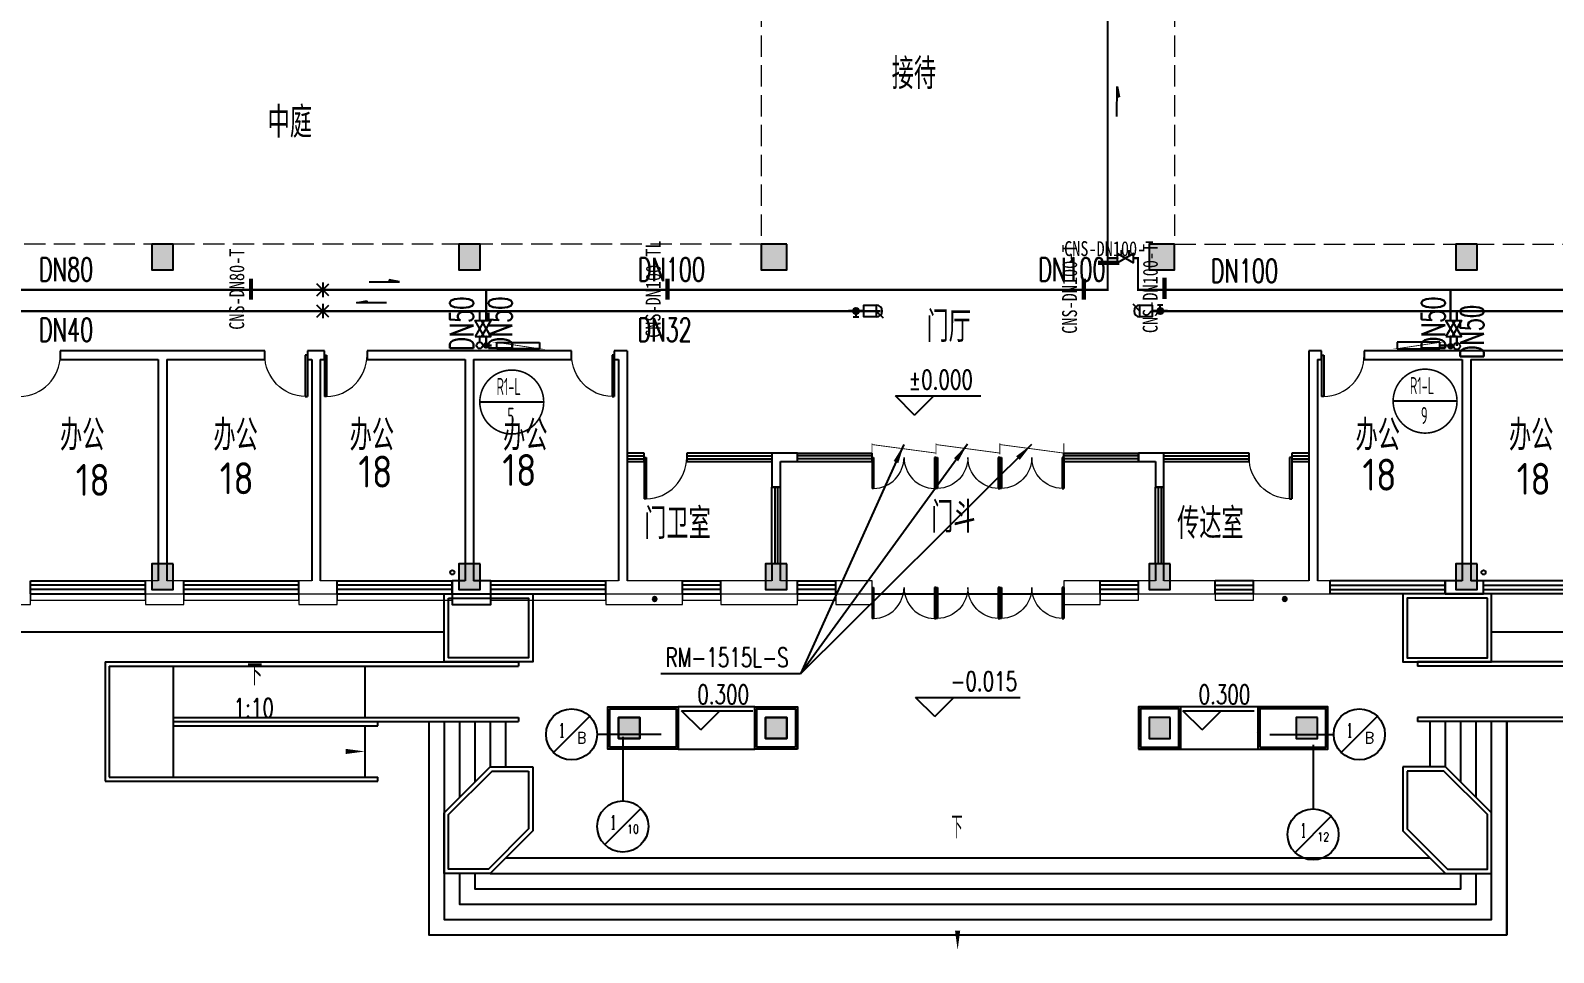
# Model space of a CAD drawing. Extents: x -70335 to 1144202, y 0 to 1100440.
# Drawn here: x 997542 to 1033285, y 852436 to 874070 of the extents above; entities that cross this region are included whole.
import ezdxf
from ezdxf.enums import TextEntityAlignment as Align

# ---------------------------------------------------------------- set-up
doc = ezdxf.new("R2010")
doc.units = 0
doc.header["$LTSCALE"] = 1000
doc.linetypes.add('DASH', pattern=[0.35, 0.25, -0.1])
for name, color, linetype in [('0-供暖管道管径标注', 4, 'Continuous'), ('1-风管标注', 4, 'Continuous'), ('2-房间名称', 7, 'Continuous'), ('3-建筑', 7, 'Continuous'), ('3-淡显', 8, 'Continuous'), ('DIM_IDEN', 3, 'Continuous'), ('DIM_LEAD', 3, 'Continuous'), ('EQ-采暖分集水器', 7, 'Continuous'), ('H-fujian', 7, 'Continuous'), ('PIPE-暖供支管', 4, 'Continuous'), ('PIPE-暖供水', 1, 'Continuous'), ('PIPE-暖回水', 1, 'DASH'), ('VALVE-暖供水', 7, 'Continuous'), ('VALVE-暖回水', 7, 'Continuous'), ('VPIPE-暖供水', 3, 'Continuous'), ('VPIPE-暖回水', 2, 'DASH'), ('VRV-配件', 1, 'Continuous'), ('抗震支吊架', 2, 'Continuous'), ('排水', 153, 'Continuous'), ('设备以及附件层', 7, 'Continuous')]:
    doc.layers.add(name, color=color, linetype=linetype)
doc.layers.add('3-深度淡显', color=252, linetype='Continuous', lineweight=0)
doc.styles.add('_TCH_AXIS', font='COMPLEX', dxfattribs={"bigfont": 'GBCBIG'})
doc.styles.add('_TCH_DIM', font='SIMPLEX', dxfattribs={"bigfont": 'GBCBIG'})
doc.styles.add('A_DIM', font='simplex.shx', dxfattribs={"width": 0.7, "bigfont": 'gbcbig.shx'})
doc.styles.add('kzcad', font='', dxfattribs={"width": 0.8})
doc.styles.get("Standard").update_dxf_attribs({"font": 'gbenor.shx', "bigfont": 'gbcbig.shx'})
doc.styles.add('设备标注', font='simplex.shx', dxfattribs={"width": 0.7, "bigfont": 'gbcbig.shx'})
doc.styles.get('kzcad').set_extended_font_data('SimSun')
pattern_1 = [(45, (500000.03, -0.0002), (-112.253202, 112.253202), []), (45, (500112.28, -0.0002), (-112.253202, 112.253202), [79.375, -39.6875])]

# ---------------------------------------------------------------- blocks, each defined once
blk = doc.blocks.new('*U45')
at = {"layer": 'H-fujian', "color": 30, "const_width": 20}
blk.add_lwpolyline([(-4824, -3673), (-3324, -3673), (-3324, -3873), (-4824, -3873)], close=True, dxfattribs=at)
blk.add_lwpolyline([(-3324, -3873), (-4824, -3673)], dxfattribs=at)
blk = doc.blocks.new('$VALVE$00000927')
h = blk.add_hatch(color=256)
edge = h.paths.add_edge_path()
edge.add_arc((0, 118), 48.4, 0, 360)
blk.add_lwpolyline([(92, 436, 1), (-92, 436)], format="xyb")
for points in [[(0, 436), (107, 543)], [(48, 118), (92, 118)], [(92, 75), (92, 162)]]:
    blk.add_lwpolyline(points)
blk.add_lwpolyline([(-92, 436), (92, 436), (92, 242), (-92, 242)], close=True)
at = {"const_width": 40}
blk.add_lwpolyline([(0, 0), (0, 242)], dxfattribs=at)
blk.add_circle((0, 118), 48.4)
blk = doc.blocks.new('$VALVE$00000295')
at = {"color": 2}
blk.add_lwpolyline([(-125, 72), (-125, -72), (125, 72), (125, -72), (-125, 72)], dxfattribs=at)
for p in [(-125, 0), (125, 0)]:
    blk.add_point(p, dxfattribs=at)
blk = doc.blocks.new('$VALVE$00000780')
at = {"layer": '设备以及附件层'}
for points in [[(-37.3, -37.3), (37.3, 37.3)], [(37.3, -37.3), (-37.3, 37.3)], [(0, 45.5), (0, -45.5)]]:
    blk.add_lwpolyline(points, dxfattribs=at)
blk = doc.blocks.new('坡向')
at = {"layer": '1-风管标注'}
h = blk.add_hatch(color=256, dxfattribs=at)
h.dxf.hatch_style = 1
h.paths.add_polyline_path([(-283166, -104624), (-283166, -104869), (-283119, -104869)])
for p, q in [((-283166, -105334), (-283166, -104624)), ((-283166, -104624), (-283119, -104869)), ((-283119, -104869), (-283166, -104869))]:
    blk.add_line(p, q, dxfattribs=at)
blk = doc.blocks.new('ng')
at = {"layer": '排水'}
for p, q in [((345991, 781358), (346091, 781358)), ((346041, 781408), (346041, 781308))]:
    blk.add_line(p, q, dxfattribs=at)
blk.add_circle((346041, 781358), 50, dxfattribs=at)
blk = doc.blocks.new('$TCHSYS$WIN2D')
for p, q in [((-0.5, 0.5), (0.5, 0.5)), ((-0.5, 0.5), (-0.5, -0.5)), ((0.5, 0.5), (0.5, -0.5)), ((0.5, 0.167), (-0.5, 0.167)), ((0.5, -0.167), (-0.5, -0.167)), ((-0.5, -0.5), (0.5, -0.5))]:
    blk.add_line(p, q)
blk = doc.blocks.new('$DorLib2D$00000001')
for p, q in [((0.45, 0.975), (0.5, 0.975)), ((0.45, 0), (0.45, 0.975)), ((0.5, 0), (0.5, 0.975)), ((0.5, 0), (0.45, 0))]:
    blk.add_line(p, q)
at = {"lineweight": 13}
blk.add_arc((0.475, 0), 0.975, 91.4693, 180, dxfattribs=at)
blk = doc.blocks.new('$DorLib2D$00000002')
for p, q in [((-0.5, 0), (-0.5, 0.4875)), ((-0.475, 0.4875), (-0.5, 0.4875)), ((-0.475, 0), (-0.475, 0.4875)), ((0.475, 0), (0.475, 0.4875)), ((0.475, 0.4875), (0.5, 0.4875)), ((0.5, 0), (0.5, 0.4875)), ((-0.5, 0), (-0.475, 0)), ((0.5, 0), (0.475, 0))]:
    blk.add_line(p, q)
at = {"lineweight": 13}
for centre, start, end in [((-0.4875, 0), 0, 88.53072), ((0.4875, 0), 91.46928, 180)]:
    blk.add_arc(centre, 0.4875, start, end, dxfattribs=at)

msp = doc.modelspace()

# ---------------------------------------------------------------- hatches: boundary and pattern name
at = {"layer": '3-淡显'}
h = msp.add_hatch(color=256, dxfattribs=at)
h.dxf.hatch_style = 1
h.paths.add_polyline_path([(1000891.7, 869053.7), (1000391.7, 869053.7), (1000391.7, 868453.7), (1000891.7, 868453.7)])
h = msp.add_hatch(color=256, dxfattribs=at)
h.dxf.hatch_style = 1
h.paths.add_polyline_path([(1008091.7, 869053.7), (1007591.7, 869053.7), (1007591.7, 868453.7), (1008091.7, 868453.7)])
h = msp.add_hatch(color=256, dxfattribs=at)
h.dxf.hatch_style = 1
h.paths.add_polyline_path([(1015291.7, 868453.7), (1015291.7, 869053.7), (1014691.7, 869053.7), (1014691.7, 868453.7)])
h = msp.add_hatch(color=256, dxfattribs=at)
h.dxf.hatch_style = 1
h.paths.add_polyline_path([(1024391.7, 868453.7), (1024391.7, 869053.7), (1023791.7, 869053.7), (1023791.7, 868453.7)])
h = msp.add_hatch(color=256, dxfattribs=at)
h.dxf.hatch_style = 1
h.paths.add_polyline_path([(1030991.7, 869053.7), (1030991.7, 868453.7), (1031491.7, 868453.7), (1031491.7, 869053.7)])
h = msp.add_hatch(color=256, dxfattribs=at)
h.dxf.hatch_style = 1
h.paths.add_polyline_path([(1000891.7, 861553.7), (1000391.7, 861553.7), (1000391.7, 860953.7), (1000891.7, 860953.7)])
h = msp.add_hatch(color=256, dxfattribs=at)
h.dxf.hatch_style = 1
h.paths.add_polyline_path([(1008091.7, 860953.7), (1008091.7, 861553.7), (1007591.7, 861553.7), (1007591.7, 860953.7)])
h = msp.add_hatch(color=256, dxfattribs=at)
h.dxf.hatch_style = 1
h.paths.add_polyline_path([(1015291.7, 861553.7), (1014791.7, 861553.7), (1014791.7, 860953.7), (1015291.7, 860953.7)])
h = msp.add_hatch(color=256, dxfattribs=at)
h.dxf.hatch_style = 1
h.paths.add_polyline_path([(1024291.7, 861553.7), (1023791.7, 861553.7), (1023791.7, 860953.7), (1024291.7, 860953.7)])
h = msp.add_hatch(color=256, dxfattribs=at)
h.dxf.hatch_style = 1
h.paths.add_polyline_path([(1031491.7, 860953.7), (1031491.7, 861553.7), (1030991.7, 861553.7), (1030991.7, 860953.7)])
h = msp.add_hatch(dxfattribs=at)
h.set_pattern_fill('ANSI33', color=256, scale=50)
h.set_pattern_definition(pattern_1)
h.paths.add_polyline_path([(1012741.7, 857203.7), (1011091.7, 857203.7), (1011091.7, 858203.7), (1012741.7, 858203.7)])
h.paths.add_polyline_path([(1012691.7, 857253.7), (1011141.7, 857253.7), (1011141.7, 858153.7), (1012691.7, 858153.7)], flags=16)
h = msp.add_hatch(dxfattribs=at)
h.set_pattern_fill('ANSI33', color=256, scale=50)
h.set_pattern_definition(pattern_1)
h.paths.add_polyline_path([(1015541.7, 857203.7), (1014541.7, 857203.7), (1014541.7, 858203.7), (1015541.7, 858203.7)])
h.paths.add_polyline_path([(1015491.7, 857253.7), (1014591.7, 857253.7), (1014591.7, 858153.7), (1015491.7, 858153.7)], flags=16)
h = msp.add_hatch(dxfattribs=at)
h.set_pattern_fill('ANSI33', color=256, scale=50)
h.set_pattern_definition(pattern_1)
h.paths.add_polyline_path([(1023541.7, 857203.7), (1024541.7, 857203.7), (1024541.7, 858203.7), (1023541.7, 858203.7)])
h.paths.add_polyline_path([(1023591.7, 857253.7), (1024491.7, 857253.7), (1024491.7, 858153.7), (1023591.7, 858153.7)], flags=16)
h = msp.add_hatch(dxfattribs=at)
h.set_pattern_fill('ANSI33', color=256, scale=50)
h.set_pattern_definition(pattern_1)
h.paths.add_polyline_path([(1026341.7, 857203.7), (1027991.7, 857203.7), (1027991.7, 858203.7), (1026341.7, 858203.7)])
h.paths.add_polyline_path([(1026391.7, 857253.7), (1027941.7, 857253.7), (1027941.7, 858153.7), (1026391.7, 858153.7)], flags=16)
h = msp.add_hatch(color=256, dxfattribs=at)
h.dxf.hatch_style = 1
h.paths.add_polyline_path([(1011841.7, 857953.7), (1011341.7, 857953.7), (1011341.7, 857453.7), (1011841.7, 857453.7)])
h = msp.add_hatch(color=256, dxfattribs=at)
h.dxf.hatch_style = 1
h.paths.add_polyline_path([(1015291.7, 857953.7), (1014791.7, 857953.7), (1014791.7, 857453.7), (1015291.7, 857453.7)])
h = msp.add_hatch(color=256, dxfattribs=at)
h.dxf.hatch_style = 1
h.paths.add_polyline_path([(1024291.7, 857953.7), (1023791.7, 857953.7), (1023791.7, 857453.7), (1024291.7, 857453.7)])
h = msp.add_hatch(color=256, dxfattribs=at)
h.dxf.hatch_style = 1
h.paths.add_polyline_path([(1027741.7, 857953.7), (1027241.7, 857953.7), (1027241.7, 857453.7), (1027741.7, 857453.7)])
at = {"layer": 'PIPE-暖回水', "linetype": 'DASH'}
for points in [[(1023533.1, 868727.8), (1023559.3, 868727.8), (1023559.3, 868754)], [(1023533.1, 868727.8), (1023533.1, 868754), (1023559.3, 868754)], [(1022820.7, 867986.7), (1022847, 867986.7), (1022847, 867960.4)], [(1022820.7, 867986.7), (1022820.7, 867960.4), (1022847, 867960.4)], [(1023533.1, 867986.7), (1023533.1, 867960.4), (1023506.8, 867960.4)], [(1023533.1, 867986.7), (1023506.8, 867986.7), (1023506.8, 867960.4)]]:
    msp.add_hatch(color=256, dxfattribs=at).paths.add_polyline_path(points)
at = {"layer": 'VPIPE-暖回水', "linetype": 'DASH'}
for points in [[(1008309.5, 866680.7), (1008307.8, 866696.3), (1008303, 866711.2), (1008295.1, 866724.8), (1008284.6, 866736.4), (1008272, 866745.6), (1008257.6, 866752), (1008242.3, 866755.3), (1008226.6, 866755.3), (1008211.3, 866752), (1008197, 866745.6), (1008184.3, 866736.4), (1008173.8, 866724.8), (1008165.9, 866711.2), (1008161.1, 866696.3), (1008159.5, 866680.7), (1008161.1, 866665.1), (1008165.9, 866650.2), (1008173.8, 866636.6), (1008184.3, 866624.9), (1008197, 866615.7), (1008211.3, 866609.3), (1008226.6, 866606.1), (1008242.3, 866606.1), (1008257.6, 866609.3), (1008272, 866615.7), (1008284.6, 866624.9), (1008295.1, 866636.6), (1008303, 866650.2), (1008307.8, 866665.1)], [(1030941.3, 866662.2), (1030939.6, 866677.8), (1030934.8, 866692.7), (1030926.9, 866706.3), (1030916.4, 866717.9), (1030903.8, 866727.2), (1030889.4, 866733.5), (1030874.1, 866736.8), (1030858.4, 866736.8), (1030843.1, 866733.5), (1030828.8, 866727.2), (1030816.1, 866717.9), (1030805.6, 866706.3), (1030797.7, 866692.7), (1030792.9, 866677.8), (1030791.3, 866662.2), (1030792.9, 866646.6), (1030797.7, 866631.7), (1030805.6, 866618.1), (1030816.1, 866606.5), (1030828.8, 866597.3), (1030843.1, 866590.9), (1030858.4, 866587.6), (1030874.1, 866587.6), (1030889.4, 866590.9), (1030903.8, 866597.3), (1030916.4, 866606.5), (1030926.9, 866618.1), (1030934.8, 866631.7), (1030939.6, 866646.6)]]:
    msp.add_hatch(color=256, dxfattribs=at).paths.add_polyline_path(points)

# ---------------------------------------------------------------- linework, layer by layer
at = {"layer": '2-房间名称'}
for p, q in [((1018292, 865045.4), (1017842, 865495.4)), ((1017842, 865495.4), (1019842.5, 865495.4)), ((1018292, 865045.4), (1018742, 865495.4)), ((1018765, 857970.2), (1018315, 858420.2)), ((1018315, 858420.2), (1020766, 858420.2)), ((1018765, 857970.2), (1019215, 858420.2)), ((1013271.7, 857660), (1012821.7, 858110)), ((1012821.7, 858110), (1014495.8, 858110)), ((1013271.7, 857660), (1013721.7, 858110)), ((1025035.9, 857660), (1024585.9, 858110)), ((1024585.9, 858110), (1026260, 858110)), ((1025035.9, 857660), (1025485.9, 858110))]:
    msp.add_line(p, q, dxfattribs=at)
at = {"layer": '3-建筑'}
for p, q in [((1000641.7, 866553.7), (998241.7, 866553.7)), ((998241.7, 866553.7), (998241.7, 866353.7)), ((1003041.7, 866553.7), (1000641.7, 866553.7)), ((1003041.7, 866353.7), (1003041.7, 866553.7)), ((1004241.7, 866553.7), (1004041.7, 866553.7)), ((1004041.7, 866553.7), (1004041.7, 866353.7)), ((1004441.7, 866553.7), (1004241.7, 866553.7)), ((1004441.7, 866353.7), (1004441.7, 866553.7)), ((1007841.7, 866553.7), (1005441.7, 866553.7)), ((1005441.7, 866553.7), (1005441.7, 866353.7)), ((1010241.7, 866553.7), (1007841.7, 866553.7)), ((1010241.7, 866353.7), (1010241.7, 866553.7)), ((1011541.7, 866553.7), (1011241.7, 866553.7)), ((1011241.7, 866553.7), (1011241.7, 866353.7)), ((1011541.7, 866553.7), (1011541.7, 864053.7)), ((1027541.7, 866553.7), (1027541.7, 864053.7)), ((1027841.7, 866553.7), (1027541.7, 866553.7)), ((1027841.7, 866353.7), (1027841.7, 866553.7)), ((1031241.7, 866553.7), (1028841.7, 866553.7)), ((1028841.7, 866553.7), (1028841.7, 866353.7)), ((1033641.7, 866553.7), (1031241.7, 866553.7)), ((998241.7, 866353.7), (1000541.7, 866353.7)), ((1000541.7, 866353.7), (1000541.7, 861153.7)), ((1000741.7, 866353.7), (1000741.7, 861153.7)), ((1000741.7, 866353.7), (1003041.7, 866353.7)), ((1004041.7, 866353.7), (1004141.7, 866353.7)), ((1004141.7, 866353.7), (1004141.7, 861153.7)), ((1004341.7, 866353.7), (1004341.7, 861153.7)), ((1004341.7, 866353.7), (1004441.7, 866353.7)), ((1005441.7, 866353.7), (1007741.7, 866353.7)), ((1007741.7, 866353.7), (1007741.7, 861153.7)), ((1007941.7, 866353.7), (1010241.7, 866353.7)), ((1007941.7, 866353.7), (1007941.7, 861153.7)), ((1011241.7, 866353.7), (1011341.7, 866353.7)), ((1011341.7, 866353.7), (1011341.7, 864053.7)), ((1027741.7, 866353.7), (1027741.7, 864053.7)), ((1027741.7, 866353.7), (1027841.7, 866353.7)), ((1028841.7, 866353.7), (1031141.7, 866353.7)), ((1031141.7, 866353.7), (1031141.7, 861153.7)), ((1031341.7, 866353.7), (1031341.7, 861153.7)), ((1031341.7, 866353.7), (1033641.7, 866353.7)), ((1011341.7, 864053.7), (1011341.7, 861153.7)), ((1011941.7, 864153.7), (1011541.7, 864153.7)), ((1011541.7, 864087), (1011941.7, 864087)), ((1011541.7, 864053.7), (1011541.7, 861153.7)), ((1011541.7, 864020.4), (1011941.7, 864020.4)), ((1011541.7, 863953.7), (1011941.7, 863953.7)), ((1011941.7, 863953.7), (1011941.7, 864153.7)), ((1014941.7, 864153.7), (1012941.7, 864153.7)), ((1012941.7, 864153.7), (1012941.7, 863953.7)), ((1012941.7, 864087), (1014941.7, 864087)), ((1012941.7, 864020.4), (1014941.7, 864020.4)), ((1012941.7, 863953.7), (1014941.7, 863953.7)), ((1015541.7, 864153.7), (1014941.7, 864153.7)), ((1014941.7, 864153.7), (1014941.7, 863353.7)), ((1015141.7, 863953.7), (1015541.7, 863953.7)), ((1015141.7, 863353.7), (1015141.7, 863953.7)), ((1015541.7, 863953.7), (1015541.7, 864153.7)), ((1024141.7, 864153.7), (1023541.7, 864153.7)), ((1023541.7, 864153.7), (1023541.7, 863953.7)), ((1023541.7, 863953.7), (1023941.7, 863953.7)), ((1023941.7, 863953.7), (1023941.7, 863353.7)), ((1024141.7, 863353.7), (1024141.7, 864153.7)), ((1026141.7, 864153.7), (1024141.7, 864153.7)), ((1024141.7, 864087), (1026141.7, 864087)), ((1024141.7, 864020.4), (1026141.7, 864020.4)), ((1024141.7, 863953.7), (1026141.7, 863953.7)), ((1026141.7, 863953.7), (1026141.7, 864153.7)), ((1027541.7, 864153.7), (1027141.7, 864153.7)), ((1027141.7, 864153.7), (1027141.7, 863953.7)), ((1027141.7, 864087), (1027541.7, 864087)), ((1027141.7, 864020.4), (1027541.7, 864020.4)), ((1027141.7, 863953.7), (1027541.7, 863953.7)), ((1027541.7, 864053.7), (1027541.7, 861153.7)), ((1027741.7, 864053.7), (1027741.7, 861153.7)), ((1014941.7, 863353.7), (1015141.7, 863353.7)), ((1023941.7, 863353.7), (1024141.7, 863353.7)), ((1015141.7, 861553.7), (1014941.7, 861553.7)), ((1014941.7, 861553.7), (1014941.7, 861153.7)), ((1015141.7, 861153.7), (1015141.7, 861553.7)), ((1024141.7, 861553.7), (1023941.7, 861553.7)), ((1023941.7, 861553.7), (1023941.7, 861153.7)), ((1024141.7, 861153.7), (1024141.7, 861553.7)), ((1007251.7, 859253.7), (1007251.7, 860853.7)), ((1017291.7, 860853.7), (1018791.7, 860853.7)), ((1018791.7, 860853.7), (1020291.7, 860853.7)), ((1020291.7, 860853.7), (1021791.7, 860853.7)), ((999291.7, 859253.7), (1008991.7, 859253.7)), ((999291.7, 859253.7), (999291.7, 856453.7)), ((999391.7, 859153.7), (1008991.7, 859153.7)), ((999391.7, 859153.7), (999391.7, 856553.7)), ((1000891.7, 859153.7), (1000891.7, 856553.7)), ((1005391.7, 859153.7), (1005391.7, 857953.7)), ((1008991.7, 859253.7), (1008991.7, 859153.7)), ((1039791.7, 859253.7), (1030091.7, 859253.7)), ((1030091.7, 859253.7), (1030091.7, 859153.7)), ((1039691.7, 859153.7), (1030091.7, 859153.7)), ((1000891.7, 857953.7), (1008991.7, 857953.7)), ((1000891.7, 857853.7), (1008991.7, 857853.7)), ((1005691.7, 857753.7), (1005691.7, 857853.7)), ((1006891.7, 857853.7), (1006891.7, 852853.7)), ((1008991.7, 857953.7), (1008991.7, 857853.7)), ((1009816.7, 857129.5), (1010665.3, 857978)), ((1028303.9, 857129.5), (1029152.4, 857978)), ((1038191.7, 857953.7), (1030091.7, 857953.7)), ((1030091.7, 857953.7), (1030091.7, 857853.7)), ((1038191.7, 857853.7), (1030091.7, 857853.7)), ((1032191.7, 857853.7), (1032191.7, 852853.7)), ((1000891.7, 857753.7), (1005691.7, 857753.7)), ((1005391.7, 857753.7), (1005391.7, 856553.7)), ((1012341, 857553.7), (1010841, 857553.7)), ((1011442, 857493.2), (1011442, 855993.2)), ((1026628.1, 857553.7), (1028128.1, 857553.7)), ((1027642.2, 857307.4), (1027642.2, 855807.4)), ((999291.7, 856453.7), (1005691.7, 856453.7)), ((999391.7, 856553.7), (1005691.7, 856553.7)), ((1005691.7, 856453.7), (1005691.7, 856553.7)), ((1011017.7, 854969), (1011866.3, 855817.5)), ((1027217.9, 854783.2), (1028066.5, 855631.7)), ((1006891.7, 852853.7), (1032191.7, 852853.7))]:
    msp.add_line(p, q, dxfattribs=at)
for points in [[(1005391.7, 858553.7, 0, 0, 0), (1000141.7, 858553.7, 0, 0, 0), (1000141.7, 857153.7, 0, 0, 0), (1005391.7, 857153.7, 0, 120, 0), (1004941.7, 857153.7, 0, 0, 0)], [(1019300, 854953.1, 0, 0, 0), (1019300, 852495.5, 0, 120, 0), (1019300, 852945.5, 0, 0, 0)]]:
    msp.add_lwpolyline(points, format="xyseb", dxfattribs=at)
for points in [[(1006891.7, 857853.7), (1006891.7, 852853.7), (1032191.7, 852853.7), (1032191.7, 857853.7)], [(1007251.7, 857853.7), (1007251.7, 853213.7), (1031831.7, 853213.7), (1031831.7, 857853.7)], [(1007611.7, 857853.7), (1007611.7, 856073.7)], [(1007971.7, 857853.7), (1007971.7, 856433.7)], [(1008331.7, 857853.7), (1008331.7, 856793.7)], [(1008691.7, 857853.7), (1008691.7, 856793.7)], [(1030391.7, 856793.7), (1030391.7, 857853.7)], [(1030751.7, 856793.7), (1030751.7, 857853.7)], [(1031111.7, 856433.7), (1031111.7, 857853.7)], [(1031471.7, 856073.7), (1031471.7, 857853.7)], [(1008691.7, 854653.7), (1030391.7, 854653.7)], [(1007611.7, 854293.7), (1007611.7, 853573.7), (1031471.7, 853573.7), (1031471.7, 854293.7)], [(1007971.7, 854293.7), (1007971.7, 853933.7), (1031111.7, 853933.7), (1031111.7, 854293.7)], [(1008331.7, 854293.7), (1030751.7, 854293.7)]]:
    msp.add_lwpolyline(points, dxfattribs=at)
for points in [[(1011841.7, 857453.7), (1011341.7, 857453.7), (1011341.7, 857953.7), (1011841.7, 857953.7)], [(1015291.7, 857453.7), (1014791.7, 857453.7), (1014791.7, 857953.7), (1015291.7, 857953.7)]]:
    msp.add_lwpolyline(points, close=True, dxfattribs=at)
for centre in [(1010241, 857553.7), (1028728.1, 857553.7), (1011442, 855393.2), (1027642.2, 855207.4)]:
    msp.add_circle(centre, 600, dxfattribs=at)
at = {"layer": '3-淡显'}
for p, q in [((1007741.7, 861153.7), (1007441.7, 861153.7)), ((1007441.7, 861153.7), (1007441.7, 860853.7)), ((1008341.7, 861153.7), (1007941.7, 861153.7)), ((1008341.7, 860853.7), (1008341.7, 861153.7)), ((1031141.7, 861153.7), (1030741.7, 861153.7)), ((1030741.7, 861153.7), (1030741.7, 860853.7)), ((1031641.7, 861153.7), (1031341.7, 861153.7)), ((1031641.7, 860853.7), (1031641.7, 861153.7)), ((1007441.7, 860853.7), (1007841.7, 860853.7)), ((1007841.7, 860853.7), (1008341.7, 860853.7)), ((1030741.7, 860853.7), (1031241.7, 860853.7)), ((1031241.7, 860853.7), (1031641.7, 860853.7)), ((1014541.7, 858203.7), (1012741.7, 858203.7)), ((1026341.7, 858203.7), (1024541.7, 858203.7)), ((1012741.7, 857203.7), (1014541.7, 857203.7)), ((1024541.7, 857203.7), (1026341.7, 857203.7))]:
    msp.add_line(p, q, dxfattribs=at)
for points in [[(1000891.7, 869053.7), (1000391.7, 869053.7), (1000391.7, 868453.7), (1000891.7, 868453.7)], [(1008091.7, 869053.7), (1007591.7, 869053.7), (1007591.7, 868453.7), (1008091.7, 868453.7)], [(1015291.7, 869053.7), (1014691.7, 869053.7), (1014691.7, 868453.7), (1015291.7, 868453.7)], [(1024391.7, 869053.7), (1023791.7, 869053.7), (1023791.7, 868453.7), (1024391.7, 868453.7)], [(1031491.7, 869053.7), (1030991.7, 869053.7), (1030991.7, 868453.7), (1031491.7, 868453.7)], [(1000891.7, 861553.7), (1000391.7, 861553.7), (1000391.7, 860953.7), (1000891.7, 860953.7)], [(1008091.7, 861553.7), (1007591.7, 861553.7), (1007591.7, 860953.7), (1008091.7, 860953.7)], [(1015291.7, 861553.7), (1014791.7, 861553.7), (1014791.7, 860953.7), (1015291.7, 860953.7)], [(1024291.7, 861553.7), (1023791.7, 861553.7), (1023791.7, 860953.7), (1024291.7, 860953.7)], [(1031491.7, 861553.7), (1030991.7, 861553.7), (1030991.7, 860953.7), (1031491.7, 860953.7)], [(1007251.7, 860853.7), (1009331.7, 860853.7), (1009331.7, 859253.7), (1007251.7, 859253.7)], [(1007351.7, 860753.7), (1009231.7, 860753.7), (1009231.7, 859353.7), (1007351.7, 859353.7)], [(1031831.7, 860853.7), (1029751.7, 860853.7), (1029751.7, 859253.7), (1031831.7, 859253.7)], [(1031731.7, 860753.7), (1029851.7, 860753.7), (1029851.7, 859353.7), (1031731.7, 859353.7)], [(1012741.7, 857203.7), (1011091.7, 857203.7), (1011091.7, 858203.7), (1012741.7, 858203.7)], [(1015541.7, 857203.7), (1014541.7, 857203.7), (1014541.7, 858203.7), (1015541.7, 858203.7)], [(1023541.7, 857203.7), (1024541.7, 857203.7), (1024541.7, 858203.7), (1023541.7, 858203.7)], [(1026341.7, 857203.7), (1027991.7, 857203.7), (1027991.7, 858203.7), (1026341.7, 858203.7)], [(1012691.7, 857253.7), (1011141.7, 857253.7), (1011141.7, 858153.7), (1012691.7, 858153.7)], [(1011841.7, 857953.7), (1011341.7, 857953.7), (1011341.7, 857453.7), (1011841.7, 857453.7)], [(1015491.7, 857253.7), (1014591.7, 857253.7), (1014591.7, 858153.7), (1015491.7, 858153.7)], [(1015291.7, 857953.7), (1014791.7, 857953.7), (1014791.7, 857453.7), (1015291.7, 857453.7)], [(1023591.7, 857253.7), (1024491.7, 857253.7), (1024491.7, 858153.7), (1023591.7, 858153.7)], [(1024291.7, 857953.7), (1023791.7, 857953.7), (1023791.7, 857453.7), (1024291.7, 857453.7)], [(1026391.7, 857253.7), (1027941.7, 857253.7), (1027941.7, 858153.7), (1026391.7, 858153.7)], [(1027741.7, 857953.7), (1027241.7, 857953.7), (1027241.7, 857453.7), (1027741.7, 857453.7)], [(1009231.7, 856693.7), (1009231.7, 855335.1), (1008290.3, 854393.7), (1007351.7, 854393.7), (1007351.7, 855672.3), (1008373.1, 856693.7)], [(1029851.7, 856693.7), (1029851.7, 855335.1), (1030793.1, 854393.7), (1031731.7, 854393.7), (1031731.7, 855672.3), (1030710.3, 856693.7)]]:
    msp.add_lwpolyline(points, close=True, dxfattribs=at)
for points in [[(1007251.7, 859953.7), (980341.7, 859953.7), (980341.7, 864903.7)], [(1058741.7, 864903.7), (1058741.8, 859953.7), (1031831.7, 859953.7)], [(1007441.7, 860853.7), (1007441.7, 860603.7), (1008341.7, 860603.7), (1008341.7, 860853.7)], [(1009331.7, 856793.7), (1009331.7, 855293.7), (1008331.7, 854293.7), (1007251.7, 854293.7), (1007251.7, 855713.7), (1008331.7, 856793.7), (1009331.7, 856793.7)], [(1029751.7, 856793.7), (1029751.7, 855293.7), (1030751.7, 854293.7), (1031831.7, 854293.7), (1031831.7, 855713.7), (1030751.7, 856793.7), (1029751.7, 856793.7)]]:
    msp.add_lwpolyline(points, dxfattribs=at)
for centre in [(1007441.7, 861353.7), (1031641.7, 861353.7)]:
    msp.add_circle(centre, 50, dxfattribs=at)
at = {"layer": '3-深度淡显'}
for p, q in [((1000541.7, 861153.7), (1000241.7, 861153.7)), ((1000241.7, 861153.7), (1000241.7, 860853.7)), ((1001141.7, 861153.7), (1000741.7, 861153.7)), ((1001141.7, 860853.7), (1001141.7, 861153.7)), ((1004141.7, 861153.7), (1003841.7, 861153.7)), ((1003841.7, 861153.7), (1003841.7, 860853.7)), ((1004741.7, 861153.7), (1004341.7, 861153.7)), ((1004741.7, 860853.7), (1004741.7, 861153.7)), ((1011341.7, 861153.7), (1011041.7, 861153.7)), ((1011041.7, 861153.7), (1011041.7, 860853.7)), ((1012841.7, 861153.7), (1011541.7, 861153.7)), ((1012841.7, 860853.7), (1012841.7, 861153.7)), ((1014941.7, 861153.7), (1013741.7, 861153.7)), ((1013741.7, 861153.7), (1013741.7, 860853.7)), ((1015541.7, 861153.7), (1015141.7, 861153.7)), ((1015541.7, 860853.7), (1015541.7, 861153.7)), ((1017291.7, 861153.7), (1016441.7, 861153.7)), ((1016441.7, 861153.7), (1016441.7, 860853.7)), ((1017291.7, 860853.7), (1017291.7, 861153.7)), ((1022641.7, 861153.7), (1021791.7, 861153.7)), ((1021791.7, 861153.7), (1021791.7, 860853.7)), ((1022641.7, 860853.7), (1022641.7, 861153.7)), ((1023941.7, 861153.7), (1023541.7, 861153.7)), ((1023541.7, 861153.7), (1023541.7, 860853.7)), ((1025341.7, 861153.7), (1024141.7, 861153.7)), ((1025341.7, 860853.7), (1025341.7, 861153.7)), ((1027541.7, 861153.7), (1026241.7, 861153.7)), ((1026241.7, 861153.7), (1026241.7, 860853.7)), ((1028041.7, 861153.7), (1027741.7, 861153.7)), ((1028041.7, 860853.7), (1028041.7, 861153.7)), ((1000241.7, 860853.7), (1000641.7, 860853.7)), ((1000641.7, 860853.7), (1001141.7, 860853.7)), ((1003841.7, 860853.7), (1004241.7, 860853.7)), ((1004241.7, 860853.7), (1004741.7, 860853.7)), ((1011041.7, 860853.7), (1011441.7, 860853.7)), ((1011441.7, 860853.7), (1012841.7, 860853.7)), ((1013741.7, 860853.7), (1015041.7, 860853.7)), ((1015041.7, 860853.7), (1015541.7, 860853.7)), ((1016441.7, 860853.7), (1017291.7, 860853.7)), ((1021791.7, 860853.7), (1022641.7, 860853.7)), ((1023541.7, 860853.7), (1024041.7, 860853.7)), ((1024041.7, 860853.7), (1025341.7, 860853.7)), ((1026241.7, 860853.7), (1027641.7, 860853.7)), ((1027641.7, 860853.7), (1028041.7, 860853.7))]:
    msp.add_line(p, q, dxfattribs=at)
at = {"layer": '3-深度淡显', "linetype": 'DASH', "ltscale": 2}
for points in [[(993741.8, 874653.7), (1014691.8, 874653.7), (1014691.8, 869053.7), (993741.8, 869053.7)], [(1045341.8, 874653.7), (1024391.8, 874653.7), (1024391.8, 869053.7), (1045341.8, 869053.7)]]:
    msp.add_lwpolyline(points, close=True, dxfattribs=at)
at = {"layer": '3-深度淡显'}
for points in [[(996641.7, 860853.7), (996641.7, 860603.7), (997541.7, 860603.7), (997541.7, 860853.7)], [(997541.7, 860853.7), (997541.7, 860703.7), (1000241.7, 860703.7), (1000241.7, 860853.7)], [(1000241.7, 860853.7), (1000241.7, 860603.7), (1001141.7, 860603.7), (1001141.7, 860853.7)], [(1001141.7, 860853.7), (1001141.7, 860703.7), (1003841.7, 860703.7), (1003841.7, 860853.7)], [(1003841.7, 860853.7), (1003841.7, 860603.7), (1004741.7, 860603.7), (1004741.7, 860853.7)], [(1004741.7, 860853.7), (1004741.7, 860703.7), (1007441.7, 860703.7), (1007441.7, 860853.7)], [(1008341.7, 860853.7), (1008341.7, 860703.7), (1011041.7, 860703.7), (1011041.7, 860853.7)], [(1011041.7, 860853.7), (1011041.7, 860603.7), (1012841.7, 860603.7), (1012841.7, 860853.7)], [(1012841.7, 860853.7), (1012841.7, 860703.7), (1013741.7, 860703.7), (1013741.7, 860853.7)], [(1013741.7, 860853.7), (1013741.7, 860603.7), (1015541.7, 860603.7), (1015541.7, 860853.7)], [(1015541.7, 860853.7), (1015541.7, 860703.7), (1016441.7, 860703.7), (1016441.7, 860853.7)], [(1016441.7, 860853.7), (1016441.7, 860603.7), (1017291.7, 860603.7), (1017291.7, 860853.7)], [(1021791.7, 860853.7), (1021791.7, 860603.7), (1022641.7, 860603.7), (1022641.7, 860853.7)], [(1022641.7, 860853.7), (1022641.7, 860703.7), (1023541.7, 860703.7), (1023541.7, 860853.7)], [(1025341.7, 860853.7), (1025341.7, 860703.7), (1026241.7, 860703.7), (1026241.7, 860853.7)]]:
    msp.add_lwpolyline(points, dxfattribs=at)
at = {"layer": 'DIM_IDEN'}
for p, q in [((1009586.9, 865352.2), (1008086.9, 865352.2)), ((1031020.5, 865373), (1029520.5, 865373))]:
    msp.add_line(p, q, dxfattribs=at)
at = {"layer": 'DIM_IDEN', "const_width": 37.5}
for points in [[(1009586.9, 865352.2, 1), (1008086.9, 865352.2, 1)], [(1031020.5, 865373, 1), (1029520.5, 865373, 1)]]:
    msp.add_lwpolyline(points, format="xyb", close=True, dxfattribs=at)
at = {"layer": 'DIM_LEAD', "color": 1}
for p, q in [((1019529.6, 864361.4), (1015612.6, 858978)), ((1018039.2, 864353.7), (1015612.6, 858978)), ((1021034.9, 864353.7), (1015612.6, 858978)), ((1015612.6, 858978), (1012339, 858978))]:
    msp.add_line(p, q, dxfattribs=at)
for points in [[(1018039.2, 864353.7, 0, 120, 0), (1017854.1, 863943.6, 0, 0, 0)], [(1019529.6, 864361.4, 0, 120, 0), (1019264.8, 863997.5, 0, 0, 0)], [(1021034.9, 864353.7, 0, 120, 0), (1020715.3, 864036.9, 0, 0, 0)]]:
    msp.add_lwpolyline(points, format="xyseb", dxfattribs=at)
at = {"layer": 'EQ-采暖分集水器'}
for p, q in [((1008484.7, 866752.2), (1009484.7, 866752.2)), ((1008484.7, 866602.2), (1008484.7, 866752.2)), ((1008484.7, 866752.2), (1009484.7, 866752.2)), ((1008484.7, 866602.2), (1008484.7, 866752.2)), ((1009484.7, 866602.2), (1008484.7, 866602.2)), ((1009484.7, 866602.2), (1008484.7, 866602.2)), ((1009484.7, 866752.2), (1009484.7, 866602.2)), ((1009484.7, 866752.2), (1009484.7, 866602.2)), ((1030616.1, 866753.6), (1029616.1, 866753.6)), ((1029616.1, 866753.6), (1029616.1, 866603.6)), ((1030616.1, 866753.6), (1029616.1, 866753.6)), ((1029616.1, 866753.6), (1029616.1, 866603.6)), ((1029616.1, 866603.6), (1030616.1, 866603.6)), ((1029616.1, 866603.6), (1030616.1, 866603.6)), ((1030616.1, 866603.6), (1030616.1, 866753.6)), ((1030616.1, 866603.6), (1030616.1, 866753.6))]:
    msp.add_line(p, q, dxfattribs=at)
at = {"layer": 'EQ-采暖分集水器', "color": 1, "const_width": 20}
for points in [[(1008484.7, 866752.2), (1009484.7, 866752.2), (1009484.7, 866602.2), (1008484.7, 866602.2), (1008484.7, 866752.2), (1008484.7, 866602.2), (1009484.7, 866602.2)], [(1030616.1, 866753.6), (1029616.1, 866753.6), (1029616.1, 866603.6), (1030616.1, 866603.6), (1030616.1, 866753.6), (1030616.1, 866603.6), (1029616.1, 866603.6)]]:
    msp.add_lwpolyline(points, close=True, dxfattribs=at)
at = {"layer": 'PIPE-暖供支管', "linetype": 'Continuous', "const_width": 52.5}
for points in [[(1008167.1, 866677.2), (1008367.3, 866677.2)], [(1030816.3, 866678.6), (1030616.1, 866678.6)]]:
    msp.add_lwpolyline(points, dxfattribs=at)
at = {"layer": 'PIPE-暖供水', "linetype": 'Continuous', "const_width": 52.5}
for points in [[(993716.7, 867486.7), (1007966.7, 867486.7)], [(1007966.7, 867486.7), (1017491.7, 867486.7)], [(1008084.1, 867266.5), (1008084.1, 867486.7)], [(1024232.1, 867486.7), (1031016.7, 867486.7)], [(1031016.7, 867266.5), (1031016.7, 867486.7)], [(1031016.7, 867486.7), (1045366.7, 867486.7)], [(1008084.1, 866755.7), (1008084.1, 866890.9)], [(1031016.7, 866664.3), (1031016.7, 866890.9)]]:
    msp.add_lwpolyline(points, dxfattribs=at)
at = {"layer": 'PIPE-暖回水', "linetype": 'DASH', "const_width": 52.5}
for points in [[(1022820.7, 868727.8), (1022820.7, 875520.8)], [(1022820.7, 867986.7), (1022820.7, 868727.8)], [(1022820.7, 868727.8), (1023026.9, 868727.8)], [(1023425.8, 868727.8), (1023533.1, 868727.8)], [(1023533.1, 867986.7), (1023533.1, 868727.8)], [(993867.1, 867986.7), (1008117.1, 867986.7)], [(1008117.1, 867986.7), (1017691.7, 867986.7)], [(1008234.5, 867266.5), (1008234.5, 867986.7)], [(1017691.7, 867986.7), (1019191.7, 867986.7)], [(1019191.7, 867986.7), (1020691.7, 867986.7)], [(1020691.7, 867986.7), (1022820.7, 867986.7)], [(1023533.1, 867986.7), (1030866.3, 867986.7)], [(1030866.3, 867266.5), (1030866.3, 867986.7)], [(1030866.3, 867986.7), (1045216.3, 867986.7)], [(1008234.5, 866755.7), (1008234.5, 866890.9)], [(1030866.3, 866664.3), (1030866.3, 866890.9)]]:
    msp.add_lwpolyline(points, dxfattribs=at)
at = {"layer": 'VALVE-暖供水'}
for p, q in [((1023146.9, 868779), (1023146.9, 868913.9)), ((1023326.7, 868779), (1023326.7, 868913.9))]:
    msp.add_line(p, q, dxfattribs=at)
at = {"layer": 'VPIPE-暖供水', "linetype": 'Continuous'}
for centre in [(1008084.1, 866680.7), (1031016.7, 866662.2)]:
    msp.add_circle(centre, 75, dxfattribs=at)
at = {"layer": '抗震支吊架', "color": 2, "const_width": 100}
for points in [[(1022596.4, 868615.5), (1023096.4, 868615.5)], [(1002717.9, 867749.9), (1002717.9, 868249.9)], [(1012490.1, 867749.9), (1012490.1, 868249.9)], [(1022262.2, 867749.9), (1022262.2, 868249.9)], [(1024155.1, 867766.4), (1024155.1, 868266.4)]]:
    msp.add_lwpolyline(points, dxfattribs=at)

# ---------------------------------------------------------------- block references
at = {"layer": '3-建筑'}
for name, p, xscale, yscale, zscale in [('$DorLib2D$00000001', (997741.7, 866453.7), -1000, -1000, -1000), ('$DorLib2D$00000001', (1003541.7, 866453.7), 1000, -1000, 1000), ('$DorLib2D$00000001', (1004941.7, 866453.7), -1000, -1000, -1000), ('$DorLib2D$00000001', (1010741.7, 866453.7), 1000, -1000, 1000), ('$TCHSYS$WIN2D', (1016416.7, 864053.7), 1750, -200, 1750), ('$DorLib2D$00000002', (1019541.7, 864053.7), 1500, -1500, 1500), ('$DorLib2D$00000002', (1021041.7, 864053.7), 1500, -1500, 1500), ('$TCHSYS$WIN2D', (1022666.7, 864053.7), 1750, -200, 1750), ('$DorLib2D$00000001', (1026641.7, 864053.7), 1000, -1000, 1000), ('$TCHSYS$WIN2D', (998891.7, 861003.7), 2700, -300, 2700), ('$TCHSYS$WIN2D', (1002491.7, 861003.7), 2700, -300, 2700), ('$TCHSYS$WIN2D', (1006091.7, 861003.7), 2700, -300, 2700), ('$TCHSYS$WIN2D', (1009691.7, 861003.7), 2700, -300, 2700), ('$TCHSYS$WIN2D', (1013291.7, 861003.7), 900, -300, 900), ('$TCHSYS$WIN2D', (1015991.7, 861003.7), 900, -300, 900), ('$TCHSYS$WIN2D', (1023091.7, 861003.7), 900, -300, 900), ('$TCHSYS$WIN2D', (1029391.7, 861003.7), -2700, -300, -2700), ('$TCHSYS$WIN2D', (1032991.7, 861003.7), -2700, -300, -2700), ('$DorLib2D$00000002', (1019541.7, 861003.7), 1500, -1500, 1500), ('$DorLib2D$00000002', (1021041.7, 861003.7), 1500, -1500, 1500)]:
    msp.add_blockref(name, p, dxfattribs=dict(at, xscale=xscale, yscale=yscale, zscale=zscale))
for name, p, xscale, yscale, zscale, rotation in [('$DorLib2D$00000001', (1028341.7, 866453.7), 1000, 1000, 1000, 180), ('$DorLib2D$00000001', (1012441.7, 864053.7), -1000, -1000, -1000, 359.9999999999907), ('$DorLib2D$00000002', (1018041.7, 864053.7), -1500, -1500, -1500, 359.9999999999896), ('$TCHSYS$WIN2D', (1015041.7, 862453.7), 1800, -200, 1800, 89.9999999999911), ('$TCHSYS$WIN2D', (1024041.7, 862453.7), 1800, -200, 1800, 89.9999999999911), ('$TCHSYS$WIN2D', (1025791.7, 861003.7), -900, -300, -900, 359.9999999999907), ('$DorLib2D$00000002', (1018041.7, 861003.7), -1500, -1500, -1500, 359.9999999999903)]:
    msp.add_blockref(name, p, dxfattribs=dict(at, xscale=xscale, yscale=yscale, zscale=zscale, rotation=rotation))
at = {"layer": '3-淡显', "xscale": -1}
for p in [(1358230.6, 79372.8), (1373019, 79372.8)]:
    msp.add_blockref('ng', p, dxfattribs=at)
at = {"layer": 'H-fujian', "rotation": 180.0000000000679}
for p in [(1013967.8, 860481.2), (1015467.8, 860481.2), (1016967.8, 860481.2)]:
    msp.add_blockref('*U45', p, dxfattribs=at)
at = {"layer": 'VALVE-暖供水', "xscale": 1.5, "yscale": 1.5, "zscale": 1.5}
for name, p, rotation in [('$VALVE$00000295', (1023238, 868727.8), 180.0000000313165), ('$VALVE$00000927', (1016737.5, 867486.7), 270.0000000000109), ('$VALVE$00000927', (1024232.1, 867486.7), 89.99999999998225), ('$VALVE$00000295', (1008084.1, 867078.7), 89.99999996868345), ('$VALVE$00000295', (1031016.7, 867078.7), 90.00000003131656)]:
    msp.add_blockref(name, p, dxfattribs=dict(at, rotation=rotation))
at = {"layer": 'VALVE-暖供水', "xscale": 3.75, "yscale": 3.75, "zscale": 3.75}
msp.add_blockref('$VALVE$00000780', (1004401.1, 867486.7), dxfattribs=at)
at = {"layer": 'VALVE-暖回水', "xscale": 3.75, "yscale": 3.75, "zscale": 3.75}
msp.add_blockref('$VALVE$00000780', (1004401.1, 867986.7), dxfattribs=at)
at = {"layer": 'VALVE-暖回水', "xscale": 1.5, "yscale": 1.5, "zscale": 1.5}
for p, rotation in [((1008234.5, 867078.7), 89.99999996753003), ((1030866.3, 867078.7), 90.00000003246998)]:
    msp.add_blockref('$VALVE$00000295', p, dxfattribs=dict(at, rotation=rotation))
at = {"layer": 'VRV-配件'}
for p, rotation in [((1306852.5, 975627.5), 359.6454415382884), ((900565.4, 1150847.2), 90.00000000000001)]:
    msp.add_blockref('坡向', p, dxfattribs=dict(at, rotation=rotation))
at = {"layer": 'VRV-配件', "xscale": -1, "rotation": 270}
msp.add_blockref('坡向', (1110827.4, 1151336.9), dxfattribs=at)

# ---------------------------------------------------------------- texts
at = {"layer": '0-供暖管道管径标注', "style": '设备标注', "width": 0.65}
for s, p in [('DN80', (997742.2, 868188.6)), ('DN100', (1011793.2, 868188.6)), ('DN100', (1021192.4, 868188.6)), ('DN100', (1025240.4, 868156.7))]:
    msp.add_text(s, height=550, dxfattribs=at).set_placement(p)
at = {"layer": '0-供暖管道管径标注', "color": 251, "style": '设备标注', "width": 0.65}
for p in [(1007936.8, 866552.8), (1008843.6, 866552.8), (1030739.1, 866556.1), (1031645.9, 866356.2)]:
    msp.add_text('DN50', height=550, rotation=90, dxfattribs=at).set_placement(p)
for s, p in [('DN40', (997742.2, 866772.6)), ('DN32', (1011788.7, 866772.6))]:
    msp.add_text(s, height=550, dxfattribs=at).set_placement(p)
at = {"layer": '2-房间名称'}
for s, height, p in [('接待', 723.4, (1017753.1, 872693.1)), ('中庭', 723.4, (1003107.4, 871552.9)), ('门厅', 723.4, (1018569.5, 866760.3)), ('办公', 723.4, (998235.5, 864212.5)), ('办公', 723.4, (998235.5, 864212.5)), ('办公', 723.4, (1001835.5, 864212.5)), ('办公', 723.4, (1001835.5, 864212.5)), ('办公', 723.4, (1005033.1, 864212.5)), ('办公', 723.4, (1008633.1, 864212.5)), ('办公', 723.4, (1028639.6, 864212.5)), ('办公', 723.4, (1028639.6, 864212.5)), ('办公', 723.4, (1032239.6, 864212.5)), ('办公', 723.4, (1032239.6, 864212.5)), ('18', 750, (1001981.6, 863187.8)), ('18', 750, (1005235.4, 863344.1)), ('18', 750, (1008615.2, 863381.9)), ('18', 750, (1028799.8, 863272.7)), ('18', 750, (1032420.3, 863175.2)), ('18', 750, (998601.8, 863150)), ('门卫室', 723.4, (1011944.5, 862140)), ('门斗', 723.4, (1018678.1, 862289.4)), ('传达室', 723.4, (1024451.2, 862140))]:
    msp.add_text(s, height=height, dxfattribs=at).set_placement(p)
at = {"layer": '2-房间名称', "color": 7}
for s, height, style, width, p in [('%%P0.000', 446.25, '_TCH_DIM', 0.705882, (1018147.5, 865652.9)), ('-0.015', 446.25, '_TCH_DIM', 0.705882, (1019131, 858577.7)), ('0.300', 446.25, '_TCH_DIM', 0.705882, (1013190.8, 858267.5)), ('0.300', 446.25, '_TCH_DIM', 0.705882, (1024955, 858267.5)), ('下', 525, 'A_DIM', 0.7, (1019150.9, 855110.6))]:
    msp.add_text(s, height=height, dxfattribs=dict(at, style=style, width=width)).set_placement(p)
at = {"layer": '2-房间名称', "color": 7, "style": '_TCH_DIM'}
msp.add_text('下', height=506.4, rotation=360, dxfattribs=at).set_placement((1002624.3, 858705.6))
at = {"layer": '2-房间名称', "color": 7, "style": '_TCH_DIM', "width": 0.705882}
msp.add_text('1:10', height=446.25, rotation=360, dxfattribs=at).set_placement((1002309.2, 857950))
at = {"layer": '3-建筑', "color": 7, "style": '_TCH_AXIS'}
for s, height, p, p2 in [('1', 327.9, (1009942.2, 857488.1), (1010082.7, 857488.1)), ('B', 266.7, (1010369.8, 857340.4), (1010585.7, 857340.4)), ('1', 327.9, (1028429.3, 857488.1), (1028569.8, 857488.1)), ('B', 266.7, (1028856.9, 857340.4), (1029072.8, 857340.4)), ('1', 327.9, (1011143.2, 855327.6), (1011283.7, 855327.6)), ('10', 202.93, (1011540, 855230.9), (1011820.2, 855230.9)), ('1', 327.9, (1027343.4, 855141.8), (1027483.9, 855141.8)), ('12', 202.93, (1027740.2, 855045.1), (1028020.4, 855045.1))]:
    msp.add_text(s, height=height, dxfattribs=at).set_placement(p, p2, align=Align.FIT)
at = {"layer": 'DIM_IDEN'}
for s, width, p, p2 in [('R1-L', 0.67115, (1008480.4, 865516.3), (1009050.9, 865516.3)), ('R1-L', 0.67115, (1029914, 865537.1), (1030484.5, 865537.1)), ('5', 0.860463, (1008730.9, 864816.6), (1008900.6, 864816.6)), ('9', 0.763141, (1030171.7, 864836.1), (1030329.8, 864836.1))]:
    msp.add_text(s, height=400, dxfattribs=dict(at, width=width)).set_placement(p, p2, align=Align.FIT)
at = {"layer": 'DIM_LEAD', "color": 7, "style": '_TCH_DIM', "width": 0.705882}
msp.add_text('RM-1515L-S', height=446.25, dxfattribs=at).set_placement((1012444, 859135.5))
at = {"layer": '抗震支吊架', "color": 2, "style": 'kzcad', "width": 0.8}
for s, rotation, p in [('CNS-DN80-T', 89.88539, (1002557.9, 867999.9)), ('CNS-DN100-TL', 89.88539, (1012330.1, 867999.9)), ('CNS-DN100-T', 89.88539, (1022102.2, 867999.9)), ('CNS-DN100-T', 359.88539, (1022846.4, 868775.5)), ('CNS-DN100-T', 89.88539, (1023995.1, 868016.4))]:
    msp.add_text(s, height=350, rotation=rotation, dxfattribs=at).set_placement(p, align=Align.CENTER)

doc.saveas('drawing.dxf')
